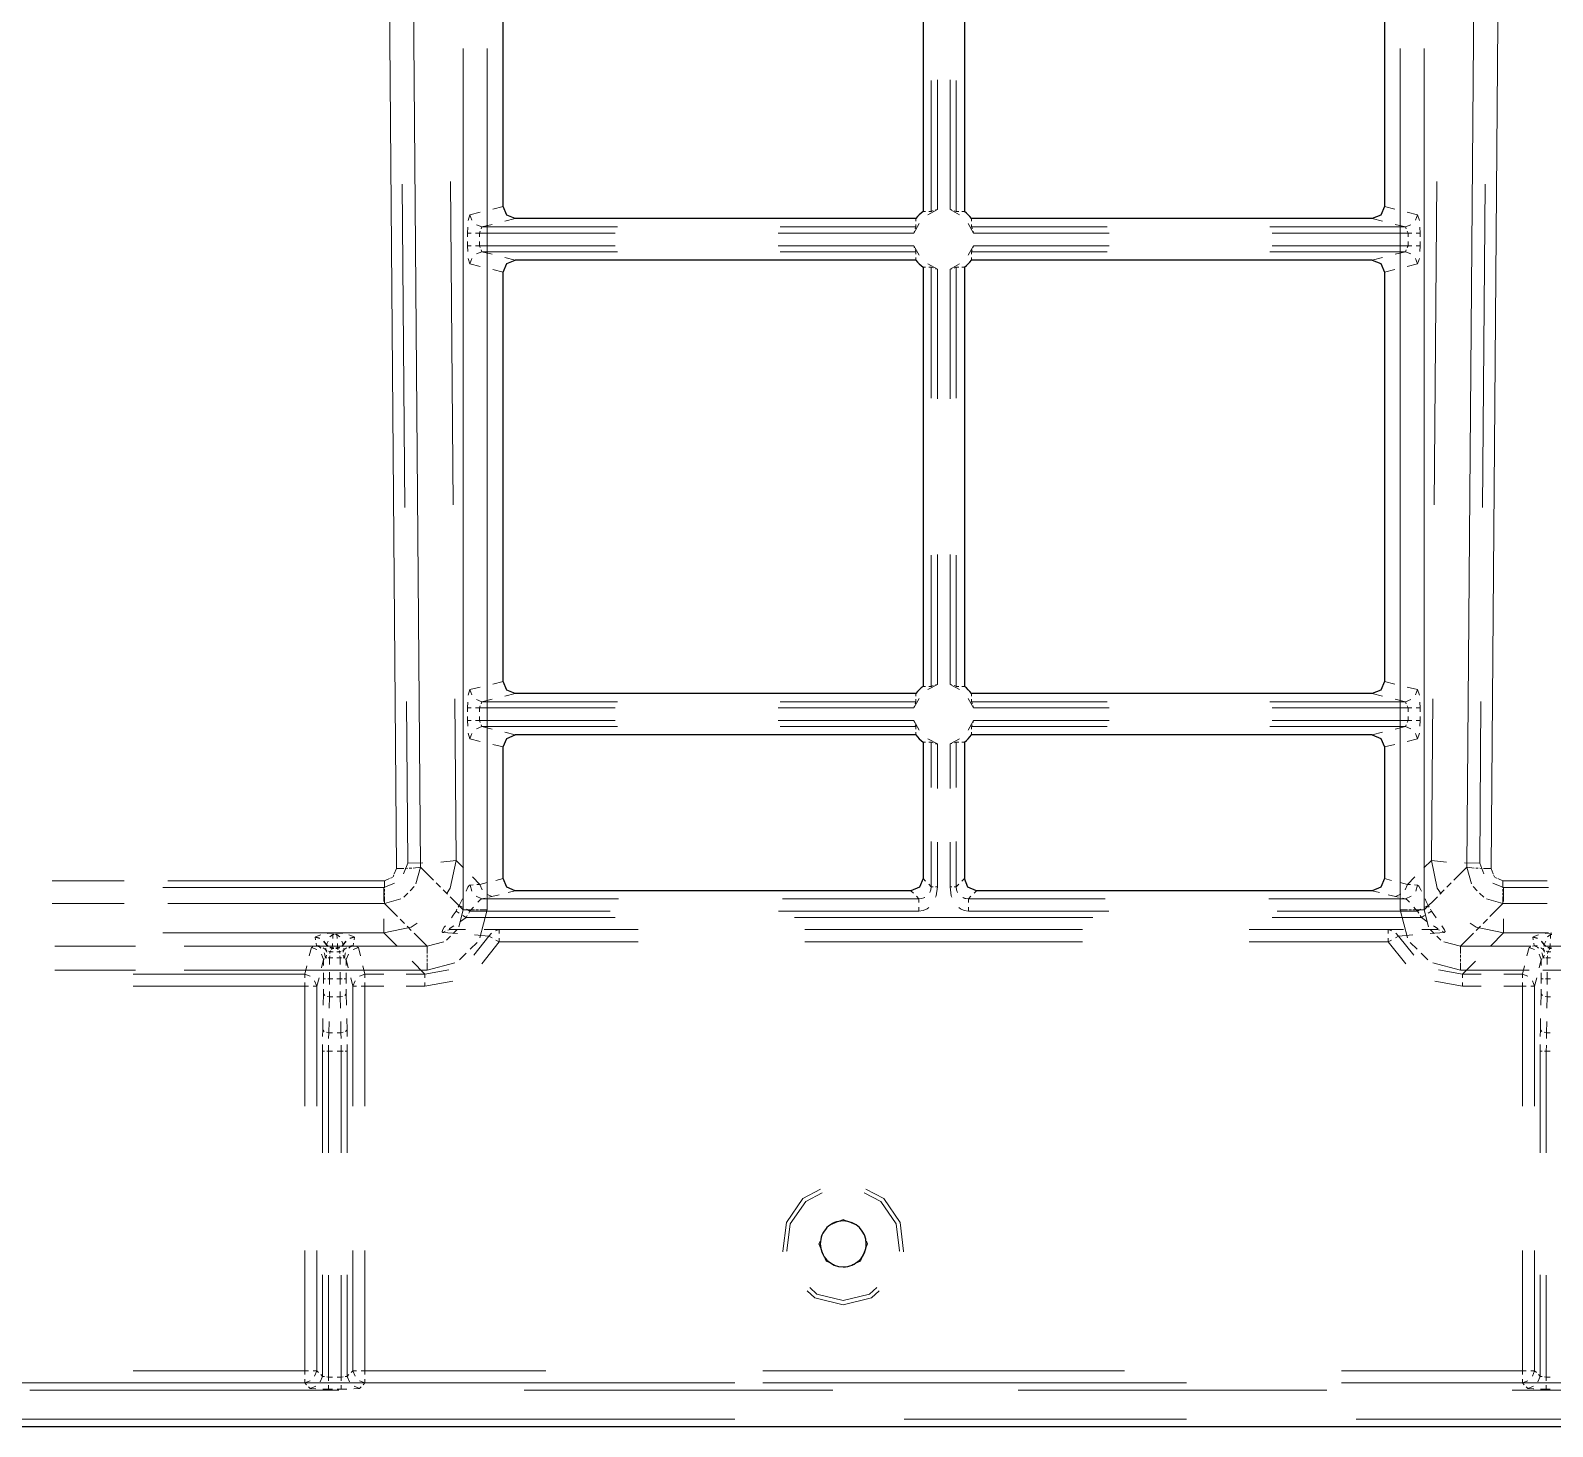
# Model space of a CAD drawing. Header units: millimetres. Extents: x 0 to 1989, y -338 to 950.
# Drawn here: x 988.3 to 1113.3, y 122.1 to 236.7 of the extents above; entities that cross this region are included whole.
import ezdxf

# ---------------------------------------------------------------- set-up
doc = ezdxf.new("R2010")
doc.units = ezdxf.units.MM
doc.layers.add('DETAIL', color=8, linetype='Continuous')
doc.layers.add('FINE', color=9, linetype='Continuous')

msp = doc.modelspace()

# ---------------------------------------------------------------- linework, layer by layer
at = {"layer": 'DETAIL', "lineweight": 25}
for p, q in [((1061.61, 256.29), (1061.61, 221.87)), ((1065.01, 256.29), (1065.01, 221.87)), ((1027.12, 222.28), (1027.12, 255.89)), ((1098.49, 221.28), (1065.6, 221.28)), ((1061.02, 217.88), (1028.13, 217.88)), ((1098.49, 217.88), (1065.6, 217.88)), ((1065.01, 217.29), (1065.01, 182.87)), ((1061.02, 182.28), (1028.13, 182.28)), ((1061.02, 178.88), (1028.13, 178.88)), ((1098.49, 178.88), (1065.6, 178.88)), ((1027.12, 167.08), (1027.12, 177.89)), ((1061.61, 178.29), (1061.61, 167.08)), ((1065.01, 178.29), (1065.01, 167.08)), ((1099.5, 177.89), (1099.5, 167.08)), ((1060.61, 166.08), (1028.13, 166.08)), ((67.81, 122.08), (1203.81, 122.08))]:
    msp.add_line(p, q, dxfattribs=at)
for points in [[(1098.49, 256.88), (1099.21, 256.59), (1099.5, 255.89), (1099.5, 222.28)], [(1061.02, 221.28), (1028.13, 221.28), (1027.42, 221.57), (1027.12, 222.28)], [(1099.5, 222.28), (1099.21, 221.57), (1098.49, 221.28)], [(1028.13, 182.28), (1027.42, 182.57), (1027.12, 183.28), (1027.12, 216.89), (1027.42, 217.59), (1028.13, 217.88)], [(1098.49, 217.88), (1099.21, 217.59), (1099.5, 216.89), (1099.5, 183.28)], [(1099.5, 183.28), (1099.21, 182.57), (1098.49, 182.28), (1065.6, 182.28)], [(1027.12, 177.89), (1027.42, 178.59), (1028.13, 178.88)], [(1098.49, 178.88), (1099.21, 178.59), (1099.5, 177.89)], [(1028.13, 166.08), (1027.42, 166.38), (1027.12, 167.08)], [(1061.61, 167.08), (1061.32, 166.38), (1060.61, 166.08)], [(1066.01, 166.08), (1065.3, 166.38), (1065.01, 167.08)], [(1099.5, 167.08), (1099.21, 166.38), (1098.49, 166.08), (1066.01, 166.08)]]:
    msp.add_lwpolyline(points, dxfattribs=at)
for points in [[(1061.61, 221.87, 0.073254), (1061.02, 221.28)], [(1065.6, 221.28, 0.073373), (1065.01, 221.87)], [(1061.02, 217.88, 0.073593), (1061.61, 217.29)], [(1065.01, 217.29, 0.073393), (1065.6, 217.88)], [(1061.61, 217.29), (1061.61, 182.87, 0.073419), (1061.02, 182.28)], [(1065.6, 182.28, 0.073211), (1065.01, 182.87)], [(1061.02, 178.88, 0.073593), (1061.61, 178.29)], [(1065.01, 178.29, 0.073393), (1065.6, 178.88)]]:
    msp.add_lwpolyline(points, format="xyb", dxfattribs=at)
msp.add_lwpolyline([(1055.06, 135.2, 0.414214), (1056.95, 137.08, 0.414197), (1055.06, 138.97, 0.414247), (1053.17, 137.08, 0.414197)], format="xyb", close=True, dxfattribs=at)
at = {"layer": 'FINE', "lineweight": 9}
for p, q in [((1018.36, 167.9), (1017.53, 272.09)), ((1019.51, 272.2), (1020.34, 168.02)), ((1106.28, 168.02), (1107.11, 272.2)), ((1023.85, 235.24), (1023.85, 164.51)), ((1025.83, 164.51), (1025.83, 235.24)), ((1100.79, 235.24), (1100.79, 164.51)), ((1102.77, 164.51), (1102.77, 235.24)), ((1062.29, 232.63), (1062.29, 221.87)), ((1062.79, 222.03), (1062.79, 232.69)), ((1063.83, 232.69), (1063.83, 222.03)), ((1018.85, 224.11), (1019.06, 197.56)), ((1023.02, 197.79), (1022.81, 224.34)), ((1103.81, 224.34), (1103.6, 197.79)), ((1107.56, 197.56), (1107.77, 224.11)), ((1024.39, 221.6), (1024.25, 221.14)), ((1025.25, 221.81), (1024.39, 221.6)), ((1024.39, 221.6), (1024.57, 221.16)), ((1027.12, 222.28), (1026.27, 222.06)), ((1027.27, 221.07), (1028.13, 221.28)), ((1061.02, 221.07), (1061.02, 221.28)), ((1061.61, 221.87), (1061.82, 221.87)), ((1062.79, 222.03), (1062.01, 221.6)), ((1062.08, 221.87), (1062.29, 221.87)), ((1063.83, 222.03), (1063.99, 221.99)), ((1064.61, 221.6), (1063.83, 222.03)), ((1065.01, 221.87), (1064.8, 221.87)), ((1065.6, 221.28), (1065.6, 221.07)), ((1098.49, 221.28), (1099.35, 221.07)), ((1100.35, 222.06), (1099.5, 222.28)), ((1102.23, 221.6), (1101.38, 221.81)), ((1102.05, 221.16), (1102.23, 221.6)), ((1102.37, 221.14), (1102.23, 221.6)), ((1024.22, 220.57), (1024.19, 220.1)), ((1024.19, 220.1), (1024.5, 220.1)), ((1024.19, 220.1), (1024.19, 219.78)), ((1024.87, 220.1), (1025.18, 220.1)), ((1024.95, 220.78), (1025.38, 220.6)), ((1025.18, 220.1), (1025.24, 220.26)), ((1025.18, 219.78), (1025.18, 220.1)), ((1025.18, 220.1), (1036.33, 220.1)), ((1025.32, 220.44), (1025.38, 220.6)), ((1025.38, 220.6), (1026.24, 220.81)), ((1036.52, 220.6), (1025.38, 220.6)), ((1049.71, 220.1), (1060.86, 220.1)), ((1061.02, 220.6), (1049.88, 220.6)), ((1061.29, 220.88), (1060.86, 220.1)), ((1060.86, 220.1), (1060.9, 220.26)), ((1061.02, 220.6), (1061.02, 220.81)), ((1065.76, 220.1), (1065.33, 220.88)), ((1065.6, 220.81), (1065.6, 220.6)), ((1076.74, 220.6), (1065.6, 220.6)), ((1065.76, 220.1), (1076.91, 220.1)), ((1101.24, 220.6), (1090.1, 220.6)), ((1090.29, 220.1), (1101.44, 220.1)), ((1100.38, 220.81), (1101.24, 220.6)), ((1101.24, 220.6), (1101.68, 220.78)), ((1101.24, 220.6), (1101.3, 220.44)), ((1101.38, 220.26), (1101.44, 220.1)), ((1101.44, 220.1), (1101.75, 220.1)), ((1101.44, 220.1), (1101.44, 219.78)), ((1102.12, 220.1), (1102.43, 220.1)), ((1102.43, 220.1), (1102.4, 220.57)), ((1102.43, 219.78), (1102.43, 220.1)), ((1024.19, 219.39), (1024.19, 219.06)), ((1024.19, 219.06), (1024.5, 219.06)), ((1024.19, 219.06), (1024.22, 218.59)), ((1024.87, 219.06), (1025.18, 219.06)), ((1025.24, 218.91), (1025.18, 219.06)), ((1060.86, 219.06), (1049.71, 219.06)), ((1060.86, 219.06), (1061.29, 218.28)), ((1065.33, 218.28), (1065.76, 219.06)), ((1065.76, 219.06), (1065.72, 218.91)), ((1076.91, 219.06), (1065.76, 219.06)), ((1101.44, 219.06), (1090.29, 219.06)), ((1101.44, 219.06), (1101.38, 218.91)), ((1101.44, 219.39), (1101.44, 219.06)), ((1101.44, 219.06), (1101.75, 219.06)), ((1102.12, 219.06), (1102.43, 219.06)), ((1102.4, 218.59), (1102.43, 219.06)), ((1102.43, 219.06), (1102.43, 219.39)), ((1024.25, 218.02), (1024.39, 217.57)), ((1024.39, 217.57), (1024.57, 218)), ((1024.39, 217.57), (1025.25, 217.35)), ((1024.95, 218.38), (1025.38, 218.56)), ((1025.38, 218.56), (1025.32, 218.72)), ((1025.38, 218.56), (1036.52, 218.56)), ((1026.24, 218.35), (1025.38, 218.56)), ((1028.13, 217.88), (1027.27, 218.1)), ((1049.88, 218.56), (1061.02, 218.56)), ((1061.02, 218.56), (1061.02, 218.35)), ((1061.02, 218.1), (1061.02, 217.88)), ((1062.01, 217.56), (1062.79, 217.14)), ((1063.83, 217.14), (1064.61, 217.56)), ((1065.6, 218.56), (1076.74, 218.56)), ((1065.6, 218.35), (1065.6, 218.56)), ((1065.6, 217.88), (1065.6, 218.1)), ((1090.1, 218.56), (1101.24, 218.56)), ((1099.35, 218.1), (1098.49, 217.88)), ((1101.24, 218.56), (1100.38, 218.35)), ((1101.3, 218.72), (1101.24, 218.56)), ((1101.24, 218.56), (1101.68, 218.38)), ((1101.38, 217.35), (1102.23, 217.57)), ((1102.05, 218), (1102.23, 217.57)), ((1102.23, 217.57), (1102.37, 218.02)), ((1026.27, 217.1), (1027.12, 216.89)), ((1061.82, 217.29), (1061.61, 217.29)), ((1062.29, 217.29), (1062.08, 217.29)), ((1062.29, 217.29), (1062.29, 206.53)), ((1062.79, 217.14), (1062.63, 217.17)), ((1062.79, 206.48), (1062.79, 217.14)), ((1063.83, 217.14), (1063.83, 206.48)), ((1064.33, 206.53), (1064.33, 217.29)), ((1064.33, 217.29), (1064.54, 217.29)), ((1064.8, 217.29), (1065.01, 217.29)), ((1099.5, 216.89), (1100.35, 217.1)), ((1062.29, 193.63), (1062.29, 182.87)), ((1062.79, 183.03), (1062.79, 193.69)), ((1063.83, 193.69), (1063.83, 183.03)), ((1064.33, 182.87), (1064.33, 193.63)), ((1024.39, 182.6), (1024.25, 182.14)), ((1025.25, 182.81), (1024.39, 182.6)), ((1024.39, 182.6), (1024.57, 182.16)), ((1027.12, 183.28), (1026.27, 183.06)), ((1061.61, 182.87), (1061.82, 182.87)), ((1062.79, 183.03), (1062.01, 182.6)), ((1062.08, 182.87), (1062.29, 182.87)), ((1063.83, 183.03), (1063.99, 182.99)), ((1064.61, 182.6), (1063.83, 183.03)), ((1064.54, 182.87), (1064.33, 182.87)), ((1065.01, 182.87), (1064.8, 182.87)), ((1100.35, 183.06), (1099.5, 183.28)), ((1102.23, 182.6), (1101.38, 182.81)), ((1102.05, 182.16), (1102.23, 182.6)), ((1102.37, 182.14), (1102.23, 182.6)), ((1019.19, 181.63), (1019.3, 168.35)), ((1023.26, 168.58), (1023.15, 181.85)), ((1024.22, 181.57), (1024.19, 181.1)), ((1024.95, 181.78), (1025.38, 181.6)), ((1025.18, 181.1), (1025.24, 181.26)), ((1025.32, 181.44), (1025.38, 181.6)), ((1027.27, 182.07), (1028.13, 182.28)), ((1061.02, 181.6), (1049.88, 181.6)), ((1061.29, 181.88), (1060.86, 181.1)), ((1060.86, 181.1), (1060.9, 181.26)), ((1061.02, 182.07), (1061.02, 182.28)), ((1061.02, 181.6), (1061.02, 181.81)), ((1065.76, 181.1), (1065.33, 181.88)), ((1065.6, 182.28), (1065.6, 182.07)), ((1065.6, 181.81), (1065.6, 181.6)), ((1076.74, 181.6), (1065.6, 181.6)), ((1098.49, 182.28), (1099.35, 182.07)), ((1101.24, 181.6), (1101.68, 181.78)), ((1101.24, 181.6), (1101.3, 181.44)), ((1101.38, 181.26), (1101.44, 181.1)), ((1102.43, 181.1), (1102.4, 181.57)), ((1103.47, 181.85), (1103.36, 168.58)), ((1107.33, 168.35), (1107.43, 181.63)), ((1024.19, 181.1), (1024.5, 181.1)), ((1024.19, 181.1), (1024.19, 180.78)), ((1024.19, 180.39), (1024.19, 180.06)), ((1024.19, 180.06), (1024.5, 180.06)), ((1024.19, 180.06), (1024.22, 179.59)), ((1024.87, 181.1), (1025.18, 181.1)), ((1024.87, 180.06), (1025.18, 180.06)), ((1025.18, 181.1), (1036.33, 181.1)), ((1025.18, 180.78), (1025.18, 181.1)), ((1025.24, 179.91), (1025.18, 180.06)), ((1049.71, 181.1), (1060.86, 181.1)), ((1060.86, 180.06), (1049.71, 180.06)), ((1060.86, 180.06), (1061.29, 179.28)), ((1065.33, 179.28), (1065.76, 180.06)), ((1065.76, 180.06), (1065.72, 179.91)), ((1065.76, 181.1), (1076.91, 181.1)), ((1076.91, 180.06), (1065.76, 180.06)), ((1090.29, 181.1), (1101.44, 181.1)), ((1101.44, 180.06), (1090.29, 180.06)), ((1101.44, 180.06), (1101.38, 179.91)), ((1101.44, 181.1), (1101.75, 181.1)), ((1101.44, 181.1), (1101.44, 180.78)), ((1101.44, 180.39), (1101.44, 180.06)), ((1101.44, 180.06), (1101.75, 180.06)), ((1102.12, 181.1), (1102.43, 181.1)), ((1102.12, 180.06), (1102.43, 180.06)), ((1102.4, 179.59), (1102.43, 180.06)), ((1102.43, 180.78), (1102.43, 181.1)), ((1102.43, 180.06), (1102.43, 180.39)), ((1024.25, 179.02), (1024.39, 178.57)), ((1024.57, 179), (1024.39, 178.57)), ((1025.38, 179.56), (1024.95, 179.38)), ((1025.38, 179.56), (1025.32, 179.72)), ((1025.38, 179.56), (1036.52, 179.56)), ((1026.24, 179.35), (1025.38, 179.56)), ((1028.13, 178.88), (1027.27, 179.1)), ((1049.88, 179.56), (1061.02, 179.56)), ((1061.02, 179.56), (1061.02, 179.35)), ((1061.02, 179.1), (1061.02, 178.88)), ((1065.6, 179.56), (1076.74, 179.56)), ((1065.6, 179.35), (1065.6, 179.56)), ((1065.6, 178.88), (1065.6, 179.1)), ((1090.1, 179.56), (1101.24, 179.56)), ((1099.35, 179.1), (1098.49, 178.88)), ((1101.24, 179.56), (1100.38, 179.35)), ((1101.3, 179.72), (1101.24, 179.56)), ((1101.24, 179.56), (1101.68, 179.38)), ((1102.05, 179), (1102.23, 178.57)), ((1102.23, 178.57), (1102.37, 179.02)), ((1024.39, 178.57), (1025.25, 178.35)), ((1026.27, 178.1), (1027.12, 177.89)), ((1061.82, 178.29), (1061.61, 178.29)), ((1062.01, 178.56), (1062.79, 178.14)), ((1062.29, 178.29), (1062.08, 178.29)), ((1062.29, 178.29), (1062.29, 174.57)), ((1062.79, 174.47), (1062.79, 178.14)), ((1063.83, 178.14), (1064.61, 178.56)), ((1063.83, 178.14), (1063.83, 174.47)), ((1064.33, 174.57), (1064.33, 178.29)), ((1064.33, 178.29), (1064.54, 178.29)), ((1064.8, 178.29), (1065.01, 178.29)), ((1099.5, 177.89), (1100.35, 178.1)), ((1101.38, 178.35), (1102.23, 178.57)), ((1062.29, 170.12), (1062.29, 166.4)), ((1062.79, 166.4), (1062.79, 170.07)), ((1063.83, 170.07), (1063.83, 166.4)), ((1064.33, 166.4), (1064.33, 170.12)), ((1018.19, 167.47), (1018.36, 167.9)), ((1018.97, 167.92), (1018.36, 167.9)), ((1019.3, 168.35), (1018.94, 167.47)), ((1019.29, 167.93), (1019.09, 167.92)), ((1019.3, 168.35), (1020.54, 168.39)), ((1019.62, 167.94), (1019.41, 167.93)), ((1020.34, 168.02), (1019.74, 167.95)), ((1020.34, 168.02), (1019.97, 166.66)), ((1020.34, 168.02), (1021.42, 166.94)), ((1022.02, 168.44), (1023.26, 168.58)), ((1023.87, 167.96), (1023.26, 168.58)), ((1103.36, 168.58), (1102.75, 167.96)), ((1104.6, 168.44), (1103.36, 168.58)), ((1105.21, 166.94), (1106.28, 168.02)), ((1107.33, 168.35), (1106.08, 168.39)), ((1106.65, 166.66), (1106.28, 168.02)), ((1106.88, 167.95), (1106.28, 168.02)), ((1107.21, 167.93), (1107, 167.94)), ((1107.68, 167.47), (1107.33, 168.35)), ((1107.53, 167.92), (1107.33, 167.93)), ((1108.26, 167.9), (1107.65, 167.92)), ((990.09, 166.91), (996.02, 166.91)), ((1017.33, 166.35), (999.19, 166.35)), ((1018.21, 166.72), (1017.33, 166.35)), ((1017.33, 166.35), (1017.33, 165.19)), ((1017.38, 166.33), (1017.38, 166.91)), ((1017.89, 167.12), (1018.04, 167.18)), ((1018.1, 167.24), (1018.15, 167.39)), ((1019.83, 166.43), (1019.49, 166.09)), ((1021.63, 166.73), (1021.99, 166.37)), ((1024.66, 166.57), (1024.41, 166.55)), ((1024.41, 166.55), (1024.56, 166.06)), ((1025.22, 166.61), (1024.61, 167.22)), ((1025.22, 166.61), (1024.97, 166.59)), ((1025.82, 166.76), (1025.22, 166.61)), ((1025.22, 166.61), (1025.41, 166.17)), ((1027.12, 167.08), (1026.53, 166.93)), ((1061.82, 166.87), (1061.61, 167.08)), ((1062.29, 166.4), (1062.08, 166.62)), ((1062.79, 166.4), (1062.64, 166.4)), ((1063.98, 166.4), (1063.83, 166.4)), ((1064.54, 166.62), (1064.33, 166.4)), ((1065.01, 167.08), (1064.8, 166.87)), ((1100.09, 166.93), (1099.5, 167.08)), ((1101.4, 166.61), (1100.8, 166.76)), ((1101.21, 166.17), (1101.4, 166.61)), ((1102.01, 167.22), (1101.4, 166.61)), ((1101.65, 166.59), (1101.4, 166.61)), ((1102.21, 166.55), (1101.96, 166.57)), ((1102.07, 166.06), (1102.21, 166.55)), ((1104.63, 166.37), (1104.99, 166.73)), ((1107.13, 166.09), (1106.79, 166.43)), ((1109.29, 166.35), (1108.41, 166.72)), ((1108.47, 167.39), (1108.53, 167.24)), ((1108.58, 167.18), (1108.73, 167.12)), ((1108.81, 167.08), (1109.24, 166.91)), ((1109.24, 166.91), (1112.87, 166.91)), ((1109.24, 166.91), (1109.24, 166.33)), ((1109.29, 166.35), (1109.29, 165.19)), ((1112.98, 166.35), (1109.29, 166.35)), ((996.02, 165.04), (990.09, 165.04)), ((1017.38, 165.04), (999.58, 165.04)), ((1017.38, 166.03), (1017.38, 166.22)), ((1017.38, 165.72), (1017.38, 165.91)), ((1017.38, 165.04), (1017.38, 165.61)), ((1018.73, 165.42), (1017.38, 165.04)), ((1018.45, 163.97), (1017.38, 165.04)), ((1019.3, 165.89), (1018.97, 165.56)), ((1022.2, 166.16), (1022.56, 165.8)), ((1022.78, 165.58), (1023.85, 164.51)), ((1023.79, 165.41), (1023.52, 164.87)), ((1024.92, 165.64), (1025.39, 165.42)), ((1025.39, 165.42), (1025.64, 165.48)), ((1036.6, 165.42), (1025.39, 165.42)), ((1025.78, 165.79), (1026.21, 165.61)), ((1025.96, 165.55), (1026.21, 165.61)), ((1026.21, 165.61), (1026.81, 165.76)), ((1027.53, 165.94), (1028.13, 166.08)), ((1061.28, 165.42), (1050.06, 165.42)), ((1060.61, 166.08), (1060.82, 165.88)), ((1061.07, 165.63), (1061.28, 165.42)), ((1065.8, 165.88), (1066.01, 166.08)), ((1101.23, 165.42), (1090.02, 165.42)), ((1098.49, 166.08), (1099.09, 165.94)), ((1100.41, 165.61), (1100.84, 165.79)), ((1100.98, 165.48), (1101.23, 165.42)), ((1101.23, 165.42), (1101.7, 165.64)), ((1102.77, 164.51), (1103.85, 165.58)), ((1104.06, 165.8), (1104.42, 166.16)), ((1107.66, 165.56), (1107.32, 165.89)), ((1109.24, 165.04), (1107.89, 165.42)), ((1109.24, 165.04), (1108.17, 163.97)), ((1109.24, 166.22), (1109.24, 166.03)), ((1109.24, 165.91), (1109.24, 165.72)), ((1109.24, 165.61), (1109.24, 165.04)), ((1112.88, 165.04), (1109.24, 165.04)), ((1017.33, 163.79), (1017.33, 162.62)), ((1019.02, 163.39), (1018.66, 163.75)), ((1023.34, 164.56), (1023.26, 164.42)), ((1023.26, 164.42), (1023.52, 164.25)), ((1023.52, 164.87), (1023.44, 164.73)), ((1023.5, 163.13), (1023.85, 164.51)), ((1023.52, 164.87), (1023.79, 164.73)), ((1023.83, 164.05), (1024.08, 163.89)), ((1024.46, 164.51), (1023.85, 164.51)), ((1024.08, 163.89), (1024.18, 164.05)), ((1036.34, 163.89), (1024.08, 163.89)), ((1024.12, 164.56), (1024.39, 164.42)), ((1024.3, 164.25), (1024.39, 164.42)), ((1024.39, 164.42), (1024.7, 164.74)), ((1024.39, 164.42), (1035.92, 164.42)), ((1024.78, 164.51), (1024.58, 164.51)), ((1025.1, 164.51), (1024.9, 164.51)), ((1025.83, 164.51), (1025.22, 164.51)), ((1025.83, 164.51), (1025.22, 162.23)), ((1049.75, 164.42), (1061.28, 164.42)), ((1075.57, 163.89), (1051.05, 163.89)), ((1061.28, 164.42), (1061.28, 164.73)), ((1065.34, 164.73), (1065.34, 164.42)), ((1065.34, 164.42), (1076.87, 164.42)), ((1102.54, 163.89), (1090.28, 163.89)), ((1090.7, 164.42), (1102.23, 164.42)), ((1101.4, 164.51), (1100.79, 164.51)), ((1101.4, 162.23), (1100.79, 164.51)), ((1101.72, 164.51), (1101.52, 164.51)), ((1102.04, 164.51), (1101.84, 164.51)), ((1102.77, 164.51), (1102.16, 164.51)), ((1102.5, 164.56), (1102.23, 164.42)), ((1102.23, 164.42), (1102.32, 164.25)), ((1102.44, 164.05), (1102.54, 163.89)), ((1102.79, 164.05), (1102.54, 163.89)), ((1102.54, 163.89), (1102.99, 163.56)), ((1102.77, 164.51), (1103.12, 163.13)), ((1103.1, 164.87), (1102.83, 164.73)), ((1103.18, 164.73), (1103.1, 164.87)), ((1103.36, 164.42), (1103.1, 164.25)), ((1103.36, 164.42), (1103.28, 164.56)), ((1103.74, 163.86), (1103.36, 164.42)), ((1107.96, 163.75), (1107.6, 163.39)), ((1109.29, 163.79), (1109.29, 162.62)), ((1013.15, 162.58), (1013.15, 162.61)), ((1013.15, 162.49), (1013.15, 162.53)), ((1013.47, 162.58), (1013.47, 162.61)), ((1013.47, 162.49), (1013.47, 162.53)), ((1019.59, 162.82), (1019.24, 163.18)), ((1020.88, 161.54), (1019.81, 162.61)), ((1022.19, 162.66), (1022.37, 162.77)), ((1022.19, 162.66), (1023.37, 162.58)), ((1022.59, 162.85), (1022.8, 162.89)), ((1024.05, 162.89), (1022.8, 162.89)), ((1023.03, 162.56), (1023.36, 162.9)), ((1026.81, 162.89), (1025.56, 162.89)), ((1025.95, 162.35), (1026.17, 162.59)), ((1026.5, 162.8), (1026.81, 162.89)), ((1038.22, 162.89), (1026.81, 162.89)), ((1074.72, 162.89), (1051.91, 162.89)), ((1099.81, 162.89), (1088.4, 162.89)), ((1100.12, 162.8), (1099.81, 162.89)), ((1101.06, 162.89), (1099.81, 162.89)), ((1100.67, 162.35), (1100.45, 162.59)), ((1103.83, 162.89), (1102.57, 162.89)), ((1103.25, 162.58), (1104.43, 162.66)), ((1103.26, 162.9), (1103.6, 162.56)), ((1104.03, 162.85), (1103.83, 162.89)), ((1104.43, 162.66), (1104.25, 162.77)), ((1106.81, 162.61), (1105.74, 161.54)), ((1107.38, 163.18), (1107.03, 162.82)), ((1108.23, 161.56), (1109.29, 162.62)), ((1109.29, 162.62), (1112.98, 162.62)), ((1113.15, 162.61), (1112.69, 162.57)), ((1113.15, 162.61), (1113.15, 162.58)), ((1113.25, 162.61), (1113.15, 162.61)), ((1113.15, 162.53), (1113.15, 162.49)), ((990.3, 161.54), (996.95, 161.54)), ((1000.94, 161.54), (1020.88, 161.54)), ((1011.82, 161.25), (1011.38, 161.43)), ((1012.05, 162.15), (1011.7, 162.26)), ((1012.07, 162.18), (1011.73, 162.29)), ((1012.62, 161.65), (1012.39, 161.92)), ((1012.63, 161.66), (1012.41, 161.94)), ((1012.54, 161.25), (1012.57, 161.37)), ((1012.6, 161.52), (1012.62, 161.65)), ((1012.62, 161.65), (1012.63, 161.65)), ((1012.62, 161.65), (1012.74, 161.51)), ((1012.63, 161.66), (1012.75, 161.95)), ((1012.63, 161.66), (1012.63, 161.66)), ((1012.63, 161.66), (1012.75, 161.54)), ((1012.9, 162.29), (1013.15, 162.49)), ((1012.91, 161.39), (1013.08, 161.34)), ((1012.92, 161.45), (1013.08, 161.4)), ((1013.03, 161.26), (1013.08, 161.34)), ((1013.08, 161.4), (1013.11, 161.74)), ((1013.08, 161.38), (1013.08, 161.4)), ((1013.23, 161.4), (1013.08, 161.4)), ((1013.08, 161.34), (1013.08, 161.36)), ((1013.08, 161.34), (1013.23, 161.34)), ((1013.13, 162.15), (1013.15, 162.49)), ((1013.15, 162.49), (1013.25, 162.49)), ((1013.54, 161.4), (1013.39, 161.4)), ((1013.39, 161.34), (1013.54, 161.34)), ((1013.47, 162.49), (1013.72, 162.29)), ((1013.52, 161.74), (1013.54, 161.4)), ((1013.7, 161.45), (1013.54, 161.4)), ((1013.54, 161.38), (1013.54, 161.4)), ((1013.54, 161.34), (1013.71, 161.39)), ((1013.54, 161.34), (1013.54, 161.36)), ((1013.54, 161.34), (1013.59, 161.26)), ((1013.87, 161.95), (1013.99, 161.66)), ((1013.99, 161.66), (1013.87, 161.54)), ((1013.99, 161.66), (1014.21, 161.94)), ((1013.99, 161.66), (1013.99, 161.66)), ((1014, 161.65), (1014.23, 161.92)), ((1014, 161.65), (1014, 161.65)), ((1014.05, 161.37), (1014.08, 161.25)), ((1014.89, 162.29), (1014.46, 162.46)), ((1014.55, 162.18), (1014.89, 162.29)), ((1014.57, 162.15), (1014.92, 162.26)), ((1015.24, 161.43), (1014.8, 161.25)), ((1014.9, 162.28), (1014.89, 162.29)), ((1014.89, 162.04), (1014.92, 162.26)), ((1014.92, 162.26), (1014.92, 162.27)), ((1020.88, 161.54), (1022.25, 161.89)), ((1020.88, 160.93), (1020.88, 161.54)), ((1022.49, 162.03), (1022.82, 162.36)), ((1024.99, 161.84), (1024.43, 161.29)), ((1025.95, 162.35), (1024.71, 160.79)), ((1024.78, 162.46), (1025.95, 162.35)), ((1025.37, 160.07), (1026.81, 161.89)), ((1025.95, 162.35), (1026.22, 162.21)), ((1026.54, 162.03), (1026.81, 161.89)), ((1026.81, 161.89), (1026.81, 162.2)), ((1026.81, 161.89), (1038.22, 161.89)), ((1051.91, 161.89), (1074.72, 161.89)), ((1088.4, 161.89), (1099.81, 161.89)), ((1099.81, 162.2), (1099.81, 161.89)), ((1100.08, 162.03), (1099.81, 161.89)), ((1099.81, 161.89), (1101.25, 160.07)), ((1100.67, 162.35), (1100.4, 162.21)), ((1102.19, 161.29), (1101.63, 161.84)), ((1103.8, 162.36), (1104.13, 162.03)), ((1104.37, 161.89), (1105.74, 161.54)), ((1105.74, 161.54), (1105.74, 160.93)), ((1105.74, 161.54), (1111.53, 161.54)), ((1111.38, 161.43), (1111.21, 160.75)), ((1111.51, 161.47), (1111.38, 161.43)), ((1111.82, 161.25), (1111.38, 161.43)), ((1111.8, 161.57), (1111.67, 161.52)), ((1111.71, 162.27), (1111.7, 162.26)), ((1112.05, 162.15), (1111.7, 162.26)), ((1111.7, 162.26), (1111.73, 162.04)), ((1111.73, 162.29), (1111.72, 162.28)), ((1112.16, 162.46), (1111.73, 162.29)), ((1111.73, 162.29), (1112.07, 162.18)), ((1111.77, 161.78), (1111.8, 161.57)), ((1112.62, 161.65), (1112.39, 161.92)), ((1112.41, 161.94), (1112.63, 161.66)), ((1112.54, 161.25), (1112.57, 161.37)), ((1112.6, 161.52), (1112.62, 161.65)), ((1112.62, 161.65), (1112.74, 161.51)), ((1112.62, 161.65), (1112.63, 161.65)), ((1112.63, 161.66), (1112.75, 161.95)), ((1112.63, 161.66), (1112.75, 161.54)), ((1112.63, 161.66), (1112.63, 161.66)), ((1112.68, 161.54), (1114.61, 161.54)), ((1112.9, 162.29), (1113.15, 162.49)), ((1112.91, 161.39), (1113.09, 161.34)), ((1112.92, 161.45), (1113.09, 161.4)), ((1113.03, 161.26), (1113.09, 161.34)), ((1113.09, 161.4), (1113.11, 161.74)), ((1113.23, 161.4), (1113.09, 161.4)), ((1113.09, 161.38), (1113.09, 161.4)), ((1113.09, 161.34), (1113.09, 161.36)), ((1113.09, 161.34), (1113.23, 161.34)), ((1113.13, 162.15), (1113.15, 162.49)), ((1113.15, 162.49), (1113.25, 162.49)), ((1012.38, 160.44), (1012.2, 160.88)), ((1012.21, 159.76), (1012.38, 160.44)), ((1012.38, 160.44), (1012.43, 160.48)), ((1012.38, 160.44), (1012.38, 159.94)), ((1012.48, 160.54), (1012.53, 160.58)), ((1012.53, 160.58), (1012.64, 160.58)), ((1012.54, 161.25), (1012.65, 161.17)), ((1012.79, 161.11), (1012.91, 161.08)), ((1012.88, 160.58), (1013.15, 160.58)), ((1012.88, 160.04), (1012.88, 160.58)), ((1012.9, 160.92), (1012.91, 161.08)), ((1012.91, 161.08), (1012.97, 161.16)), ((1013.16, 161.08), (1012.91, 161.08)), ((1013.71, 161.08), (1013.46, 161.08)), ((1013.47, 160.58), (1013.74, 160.58)), ((1013.65, 161.16), (1013.71, 161.08)), ((1013.71, 161.08), (1013.83, 161.11)), ((1013.71, 161.08), (1013.72, 160.92)), ((1013.73, 160.74), (1013.74, 160.58)), ((1013.74, 160.58), (1013.85, 160.58)), ((1013.74, 160.58), (1013.74, 160.04)), ((1013.97, 161.17), (1014.08, 161.25)), ((1013.98, 160.58), (1014.09, 160.58)), ((1014.09, 160.58), (1014.14, 160.54)), ((1014.19, 160.48), (1014.24, 160.44)), ((1014.42, 160.88), (1014.24, 160.44)), ((1020.88, 160.61), (1020.88, 160.81)), ((1020.88, 160.28), (1020.88, 160.49)), ((1020.88, 159.56), (1020.88, 160.16)), ((1023.16, 160.16), (1020.88, 159.56)), ((1024.1, 160.95), (1023.54, 160.4)), ((1103.08, 160.4), (1102.52, 160.95)), ((1105.74, 159.56), (1103.47, 160.16)), ((1105.74, 160.81), (1105.74, 160.61)), ((1105.74, 160.49), (1105.74, 160.28)), ((1105.74, 160.16), (1105.74, 159.56)), ((1112.38, 160.44), (1112.2, 160.88)), ((1112.38, 160.44), (1112.43, 160.48)), ((1112.48, 160.54), (1112.53, 160.58)), ((1112.64, 160.58), (1112.53, 160.58)), ((1112.54, 161.25), (1112.65, 161.17)), ((1112.88, 160.58), (1112.77, 160.58)), ((1112.79, 161.11), (1112.91, 161.08)), ((1112.88, 160.58), (1112.89, 160.74)), ((1112.88, 160.58), (1113.15, 160.58)), ((1112.88, 160.04), (1112.88, 160.58)), ((1112.9, 160.92), (1112.91, 161.08)), ((1112.91, 161.08), (1112.97, 161.16)), ((1113.16, 161.08), (1112.91, 161.08)), ((996.95, 159.56), (990.3, 159.56)), ((1020.88, 159.56), (1000.94, 159.56)), ((1011.28, 159.06), (1010.84, 159.24)), ((1010.84, 159.24), (1010.84, 158.93)), ((1011.84, 158.25), (1012.01, 158.94)), ((1012.38, 159.35), (1012.38, 158.86)), ((1012.38, 158.86), (1012.38, 158.46)), ((1012.88, 158.86), (1012.72, 158.86)), ((1012.88, 158.86), (1012.88, 159.39)), ((1013.15, 158.86), (1012.88, 158.86)), ((1012.88, 158.39), (1012.88, 158.86)), ((1013.74, 158.86), (1013.47, 158.86)), ((1013.74, 159.39), (1013.74, 158.86)), ((1013.74, 158.86), (1013.9, 158.86)), ((1013.74, 158.86), (1013.74, 158.39)), ((1014.24, 158.86), (1014.24, 159.35)), ((1014.24, 158.46), (1014.24, 158.86)), ((1014.61, 158.94), (1014.78, 158.25)), ((1015.78, 159.24), (1015.34, 159.06)), ((1015.78, 158.93), (1015.78, 159.24)), ((1022.67, 159.59), (1020.71, 159.24)), ((1020.71, 159.24), (1020.71, 158.93)), ((1105.91, 159.24), (1103.95, 159.59)), ((1111.38, 159.56), (1105.74, 159.56)), ((1105.91, 159.24), (1105.91, 158.93)), ((1111.28, 159.06), (1110.84, 159.24)), ((1110.84, 159.24), (1110.84, 158.93)), ((1112.38, 159.35), (1112.38, 158.86)), ((1112.38, 158.86), (1112.38, 158.46)), ((1114.38, 159.56), (1112.5, 159.56)), ((1112.88, 158.86), (1112.72, 158.86)), ((1112.88, 158.39), (1112.88, 158.86)), ((996.76, 158.25), (1010.84, 158.25)), ((1010.84, 158.56), (1010.84, 158.25)), ((1011.15, 158.25), (1010.84, 158.25)), ((1010.84, 158.25), (1010.84, 148.38)), ((1011.84, 158.25), (1011.65, 158.69)), ((1011.84, 148.38), (1011.84, 158.25)), ((1012.37, 157.61), (1012.35, 156.69)), ((1012.37, 158), (1012.37, 157.61)), ((1012.49, 157.47), (1012.37, 157.61)), ((1012.87, 157.36), (1012.87, 157.82)), ((1013.75, 157.82), (1013.75, 157.36)), ((1014.25, 157.61), (1014.13, 157.47)), ((1014.25, 157.61), (1014.25, 158)), ((1014.27, 156.69), (1014.25, 157.61)), ((1014.97, 158.69), (1014.78, 158.25)), ((1014.78, 158.25), (1014.78, 148.38)), ((1015.78, 158.25), (1015.47, 158.25)), ((1015.78, 158.25), (1015.78, 158.56)), ((1015.78, 158.25), (1017.32, 158.25)), ((1015.78, 148.38), (1015.78, 158.25)), ((1019.17, 158.25), (1020.71, 158.25)), ((1020.71, 158.25), (1022.99, 158.66)), ((1020.71, 158.56), (1020.71, 158.25)), ((1103.63, 158.66), (1105.91, 158.25)), ((1105.91, 158.56), (1105.91, 158.25)), ((1105.91, 158.25), (1107.45, 158.25)), ((1110.84, 158.56), (1110.84, 158.25)), ((1111.15, 158.25), (1110.84, 158.25)), ((1111.84, 158.25), (1111.65, 158.69)), ((1112.37, 157.61), (1112.35, 156.69)), ((1112.37, 158), (1112.37, 157.61)), ((1112.49, 157.47), (1112.37, 157.61)), ((1112.87, 157.36), (1112.87, 157.82)), ((1012.87, 157.36), (1012.69, 157.39)), ((1012.85, 156.44), (1012.87, 157.36)), ((1012.87, 157.36), (1013.14, 157.36)), ((1013.93, 157.39), (1013.75, 157.36)), ((1112.87, 157.36), (1112.69, 157.39)), ((1112.85, 156.44), (1112.87, 157.36)), ((1112.87, 157.36), (1113.14, 157.36)), ((1012.33, 155.59), (1012.31, 154.67)), ((1013.79, 155.34), (1013.81, 154.42)), ((1014.31, 154.67), (1014.29, 155.59)), ((1112.33, 155.59), (1112.31, 154.67)), ((1112.81, 154.42), (1112.83, 155.34)), ((1012.31, 154.67), (1012.3, 154.12)), ((1012.43, 154.53), (1012.31, 154.67)), ((1012.81, 154.42), (1012.63, 154.46)), ((1012.8, 153.95), (1012.81, 154.42)), ((1013.81, 154.42), (1013.5, 154.42)), ((1013.99, 154.46), (1013.81, 154.42)), ((1013.81, 154.42), (1013.82, 153.95)), ((1014.31, 154.67), (1014.19, 154.53)), ((1014.32, 154.12), (1014.31, 154.67)), ((1112.31, 154.67), (1112.3, 154.12)), ((1112.43, 154.53), (1112.31, 154.67)), ((1112.81, 154.42), (1112.63, 154.46)), ((1112.8, 153.95), (1112.81, 154.42)), ((1113.12, 154.42), (1112.81, 154.42)), ((1012.3, 153.46), (1012.29, 152.92)), ((1012.29, 152.92), (1012.29, 144.57)), ((1012.79, 152.92), (1012.64, 152.92)), ((1012.79, 152.92), (1012.8, 153.39)), ((1012.79, 152.92), (1013.12, 152.92)), ((1012.79, 144.55), (1012.79, 152.92)), ((1013.5, 152.92), (1013.83, 152.92)), ((1013.82, 153.39), (1013.83, 152.92)), ((1013.83, 152.92), (1013.83, 144.55)), ((1013.98, 152.92), (1013.83, 152.92)), ((1014.33, 152.92), (1014.32, 153.46)), ((1014.33, 144.57), (1014.33, 152.92)), ((1112.3, 153.46), (1112.29, 152.92)), ((1112.29, 152.92), (1112.29, 144.57)), ((1112.79, 152.92), (1112.64, 152.92)), ((1112.79, 152.92), (1112.8, 153.39)), ((1112.79, 152.92), (1113.12, 152.92)), ((1112.79, 144.55), (1112.79, 152.92)), ((1055.06, 139.08), (1053.88, 138.59)), ((1056.24, 138.59), (1055.06, 139.08)), ((1010.84, 136.53), (1010.84, 126.66)), ((1011.84, 126.66), (1011.84, 136.53)), ((1014.78, 136.53), (1014.78, 126.66)), ((1015.78, 126.66), (1015.78, 136.53)), ((1110.84, 136.53), (1110.84, 126.66)), ((1012.29, 134.55), (1012.29, 126.2)), ((1012.79, 126.15), (1012.79, 134.52)), ((1013.83, 134.52), (1013.83, 126.15)), ((1014.33, 126.2), (1014.33, 134.55)), ((1112.29, 134.55), (1112.29, 126.2)), ((1112.79, 126.15), (1112.79, 134.52)), ((1010.84, 126.66), (996.76, 126.66)), ((1010.84, 126.66), (1011.15, 126.66)), ((1010.84, 126.66), (1010.84, 126.35)), ((1011.65, 126.22), (1011.84, 126.66)), ((1011.98, 126.52), (1011.84, 126.66)), ((1012.29, 126.2), (1012.15, 126.35)), ((1014.47, 126.35), (1014.33, 126.2)), ((1014.78, 126.66), (1014.64, 126.52)), ((1014.97, 126.22), (1014.78, 126.66)), ((1015.78, 126.66), (1015.47, 126.66)), ((1015.78, 126.35), (1015.78, 126.66)), ((1030.63, 126.66), (1015.78, 126.66)), ((1078.16, 126.66), (1048.46, 126.66)), ((1110.84, 126.66), (1095.99, 126.66)), ((1111.15, 126.66), (1110.84, 126.66)), ((1110.84, 126.66), (1110.84, 126.35)), ((1111.84, 126.66), (1111.65, 126.22)), ((1112.29, 126.2), (1112.15, 126.35)), ((907.06, 125.68), (1046.16, 125.68)), ((988.27, 125.08), (1013.63, 125.08)), ((996.76, 125.66), (1010.84, 125.66)), ((1010.84, 125.66), (1011.28, 125.84)), ((1010.84, 125.66), (1010.98, 125.52)), ((1011.15, 125.35), (1011.29, 125.2)), ((1011.29, 125.2), (1011.74, 125.39)), ((1012.11, 125.76), (1012.29, 126.2)), ((1012.45, 126.19), (1012.29, 126.2)), ((1012.32, 125.16), (1012.79, 125.15)), ((1012.79, 126.15), (1012.64, 126.17)), ((1012.79, 125.84), (1012.79, 126.15)), ((1013.12, 126.15), (1012.79, 126.15)), ((1012.79, 125.15), (1013.12, 125.15)), ((1013.83, 126.15), (1013.5, 126.15)), ((1013.5, 125.15), (1013.83, 125.15)), ((1013.98, 126.17), (1013.83, 126.15)), ((1013.83, 125.84), (1013.83, 126.15)), ((1013.83, 125.15), (1014.3, 125.16)), ((1014.33, 126.2), (1014.17, 126.19)), ((1014.51, 125.76), (1014.33, 126.2)), ((1015.33, 125.2), (1014.89, 125.39)), ((1015.33, 125.2), (1015.47, 125.35)), ((1015.78, 125.66), (1015.34, 125.84)), ((1028.85, 125.08), (1054.2, 125.08)), ((1048.46, 125.66), (1078.16, 125.66)), ((1060.07, 125.68), (1083.26, 125.68)), ((1069.42, 125.08), (1094.77, 125.08)), ((1097.17, 125.68), (1120.35, 125.68)), ((1109.99, 125.08), (1135.35, 125.08)), ((1111.28, 125.84), (1110.84, 125.66)), ((1111.15, 125.35), (1111.29, 125.2)), ((1111.74, 125.39), (1111.29, 125.2)), ((1112.29, 126.2), (1112.11, 125.76)), ((1112.45, 126.19), (1112.29, 126.2)), ((1112.32, 125.16), (1112.79, 125.15)), ((1112.79, 126.15), (1112.64, 126.17)), ((1112.79, 126.15), (1112.79, 125.84)), ((1113.12, 126.15), (1112.79, 126.15)), ((1112.79, 125.15), (1113.12, 125.15)), ((1046.16, 122.68), (907.06, 122.68)), ((1083.26, 122.68), (1060.07, 122.68)), ((1120.35, 122.68), (1097.17, 122.68))]:
    msp.add_line(p, q, dxfattribs=at)
for points in [[(1109.09, 272.09), (1108.26, 167.9), (1108.43, 167.47)], [(1064.54, 221.87), (1064.33, 221.87), (1064.33, 232.63)], [(1062.29, 221.87), (1062.32, 221.89), (1062.4, 221.91), (1062.45, 221.93)], [(1062.63, 221.99), (1062.67, 222), (1062.79, 222.03)], [(1064.17, 221.93), (1064.26, 221.9), (1064.32, 221.88), (1064.33, 221.87)], [(1060.96, 220.44), (1060.99, 220.53), (1061.02, 220.59), (1061.02, 220.6)], [(1065.6, 220.6), (1065.61, 220.57), (1065.64, 220.49), (1065.66, 220.44)], [(1065.72, 220.26), (1065.73, 220.22), (1065.76, 220.1)], [(1036.33, 219.06), (1025.18, 219.06), (1025.18, 219.39)], [(1060.9, 218.91), (1060.89, 218.95), (1060.86, 219.06)], [(1061.02, 218.56), (1061.01, 218.6), (1060.98, 218.67), (1060.96, 218.72)], [(1065.66, 218.72), (1065.63, 218.63), (1065.61, 218.57), (1065.6, 218.56)], [(1062.45, 217.23), (1062.36, 217.26), (1062.3, 217.29), (1062.29, 217.29)], [(1063.99, 217.18), (1063.95, 217.16), (1063.83, 217.14)], [(1064.33, 217.29), (1064.3, 217.28), (1064.22, 217.25), (1064.17, 217.23)], [(1062.29, 182.87), (1062.32, 182.89), (1062.4, 182.91), (1062.45, 182.93)], [(1062.63, 182.99), (1062.67, 183), (1062.79, 183.03)], [(1064.17, 182.93), (1064.26, 182.9), (1064.32, 182.88), (1064.33, 182.87)], [(1036.52, 181.6), (1025.38, 181.6), (1026.24, 181.81)], [(1060.96, 181.44), (1060.99, 181.53), (1061.02, 181.59), (1061.02, 181.6)], [(1065.6, 181.6), (1065.61, 181.57), (1065.64, 181.49), (1065.66, 181.44)], [(1065.72, 181.26), (1065.73, 181.22), (1065.76, 181.1)], [(1100.38, 181.81), (1101.24, 181.6), (1090.1, 181.6)], [(1036.33, 180.06), (1025.18, 180.06), (1025.18, 180.39)], [(1060.9, 179.91), (1060.89, 179.95), (1060.86, 180.06)], [(1061.02, 179.56), (1061.01, 179.6), (1060.98, 179.67), (1060.96, 179.72)], [(1065.66, 179.72), (1065.63, 179.63), (1065.61, 179.57), (1065.6, 179.56)], [(1062.45, 178.23), (1062.39, 178.25), (1062.31, 178.28), (1062.29, 178.29)], [(1062.79, 178.14), (1062.67, 178.16), (1062.63, 178.18)], [(1063.99, 178.17), (1063.83, 178.14), (1063.83, 178.14)], [(1064.33, 178.29), (1064.31, 178.28), (1064.25, 178.26), (1064.17, 178.23)], [(1022.47, 165.83), (1022.79, 166.31), (1023.26, 168.58)], [(1103.36, 168.58), (1103.83, 166.31), (1104.15, 165.83)], [(999.58, 166.91), (1017.38, 166.91), (1017.81, 167.08)], [(1024.41, 166.55), (1024.37, 166.54), (1024.24, 166.38), (1024.09, 166.06)], [(1062.29, 166.4), (1062.26, 166.16), (1062.18, 165.95), (1062.17, 165.93)], [(1062.45, 166.4), (1062.45, 166.4), (1062.34, 166.4), (1062.29, 166.4)], [(1062.64, 165.55), (1062.69, 165.68), (1062.79, 166.4)], [(1063.83, 166.4), (1063.93, 165.68), (1063.98, 165.55)], [(1064.33, 166.4), (1064.17, 166.4), (1064.17, 166.4)], [(1064.45, 165.93), (1064.44, 165.95), (1064.36, 166.16), (1064.33, 166.4)], [(1102.54, 166.06), (1102.49, 166.16), (1102.34, 166.45), (1102.21, 166.55)], [(1025.06, 165.14), (1025.21, 165.31), (1025.35, 165.41), (1025.39, 165.42)], [(1061.75, 165.53), (1061.74, 165.53), (1061.67, 165.5), (1061.48, 165.44), (1061.28, 165.42)], [(1061.28, 165.11), (1061.28, 165.12), (1061.28, 165.33), (1061.28, 165.42)], [(1065.34, 165.42), (1065.14, 165.44), (1065.04, 165.46), (1065, 165.48), (1064.97, 165.49), (1064.96, 165.49), (1064.96, 165.49), (1064.96, 165.49), (1064.95, 165.49), (1064.95, 165.5), (1064.91, 165.52), (1064.87, 165.53)], [(1076.56, 165.42), (1065.34, 165.42), (1065.55, 165.63)], [(1065.34, 165.42), (1065.34, 165.33), (1065.34, 165.12), (1065.34, 165.11)], [(1099.81, 165.76), (1100.41, 165.61), (1100.66, 165.55)], [(1101.23, 165.42), (1101.36, 165.35), (1101.53, 165.18), (1101.57, 165.14)], [(1103.1, 164.87), (1102.93, 165.2), (1102.84, 165.41)], [(1023.26, 164.42), (1023.03, 164.08), (1022.88, 163.86)], [(1023.63, 163.56), (1023.82, 163.69), (1024.08, 163.89)], [(1061.28, 164.42), (1061.63, 164.46), (1061.94, 164.59), (1062.08, 164.7)], [(1064.54, 164.7), (1064.68, 164.59), (1064.99, 164.46), (1065.34, 164.42)], [(1101.92, 164.74), (1102.04, 164.61), (1102.23, 164.42)], [(999.19, 162.62), (1017.33, 162.62), (1018.39, 161.56)], [(1013.25, 162.61), (1013.15, 162.61), (1012.69, 162.57)], [(1013.93, 162.57), (1013.47, 162.61), (1013.37, 162.61)], [(1017.33, 162.62), (1019.59, 163.09), (1020.07, 163.42)], [(1022.4, 163.21), (1022.3, 163.08), (1022.15, 162.84), (1022.12, 162.71), (1022.19, 162.66)], [(1022.8, 162.89), (1022.73, 162.89), (1022.72, 162.91), (1022.73, 162.95), (1022.76, 162.98), (1022.95, 163.12), (1023.08, 163.2)], [(1026.81, 162.57), (1026.81, 162.59), (1026.81, 162.89)], [(1099.81, 162.89), (1099.81, 162.59), (1099.81, 162.57)], [(1103.54, 163.2), (1103.62, 163.14), (1103.83, 163), (1103.89, 162.95), (1103.9, 162.92), (1103.89, 162.9), (1103.86, 162.89), (1103.83, 162.89)], [(1104.43, 162.66), (1104.45, 162.67), (1104.5, 162.73), (1104.45, 162.88), (1104.28, 163.13), (1104.22, 163.21)], [(1106.55, 163.42), (1107.03, 163.09), (1109.29, 162.62)], [(1011.51, 161.47), (1011.38, 161.43), (1011.21, 160.75)], [(1011.77, 161.78), (1011.8, 161.57), (1011.67, 161.52)], [(1011.71, 162.27), (1011.7, 162.26), (1011.73, 162.04)], [(1012.16, 162.46), (1011.73, 162.29), (1011.72, 162.28)], [(1012.16, 161.38), (1012.07, 161.46), (1011.8, 161.57)], [(1012.06, 161.53), (1012.01, 161.55), (1011.8, 161.57)], [(1012.54, 161.25), (1012.39, 161.38), (1012.34, 161.41)], [(1013.37, 162.49), (1013.47, 162.49), (1013.49, 162.15)], [(1013.88, 161.51), (1014, 161.65), (1014.02, 161.52)], [(1014.08, 161.25), (1014.23, 161.38), (1014.28, 161.41)], [(1014.82, 161.57), (1014.55, 161.46), (1014.46, 161.38)], [(1014.56, 161.53), (1014.61, 161.55), (1014.82, 161.57)], [(1014.95, 161.52), (1014.82, 161.57), (1014.85, 161.78)], [(1015.41, 160.75), (1015.24, 161.43), (1015.11, 161.47)], [(1101.91, 160.79), (1100.67, 162.35), (1101.84, 162.46)], [(1112.16, 161.38), (1112.07, 161.46), (1111.8, 161.57)], [(1112.06, 161.53), (1112.01, 161.55), (1111.8, 161.57)], [(1112.54, 161.25), (1112.39, 161.38), (1112.34, 161.41)], [(1012.53, 160.58), (1012.45, 160.94), (1012.43, 160.98)], [(1012.53, 160.58), (1012.62, 160.78), (1012.62, 160.79)], [(1012.64, 161.05), (1012.62, 161.13), (1012.54, 161.25)], [(1012.77, 160.58), (1012.88, 160.58), (1012.89, 160.74)], [(1014.08, 161.25), (1014, 161.13), (1013.98, 161.05)], [(1014, 160.79), (1014, 160.78), (1014.09, 160.58)], [(1014.19, 160.98), (1014.17, 160.94), (1014.09, 160.58)], [(1014.24, 159.94), (1014.24, 160.44), (1014.41, 159.76)], [(1019.65, 160.3), (1020.71, 159.24), (1019.17, 159.24)], [(1107.45, 159.24), (1105.91, 159.24), (1106.97, 160.3)], [(1112.21, 159.76), (1112.38, 160.44), (1112.38, 159.94)], [(1112.53, 160.58), (1112.45, 160.94), (1112.43, 160.98)], [(1112.53, 160.58), (1112.62, 160.78), (1112.62, 160.79)], [(1112.64, 161.05), (1112.62, 161.13), (1112.54, 161.25)], [(1011.01, 159.93), (1010.84, 159.24), (996.76, 159.24)], [(1012.54, 158.86), (1012.53, 158.86), (1012.38, 158.86)], [(1014.08, 158.86), (1014.09, 158.86), (1014.24, 158.86)], [(1017.32, 159.24), (1015.78, 159.24), (1015.61, 159.93)], [(1111.01, 159.93), (1110.84, 159.24), (1109.3, 159.24)], [(1111.84, 148.38), (1111.84, 158.25), (1112.01, 158.94)], [(1112.54, 158.86), (1112.53, 158.86), (1112.38, 158.86)], [(1113.15, 158.86), (1112.88, 158.86), (1112.88, 159.39)], [(1011.84, 158.25), (1011.53, 158.25), (1011.53, 158.25)], [(1015.1, 158.25), (1015.09, 158.25), (1014.78, 158.25)], [(1109.3, 158.25), (1110.84, 158.25), (1110.84, 148.38)], [(1111.84, 158.25), (1111.53, 158.25), (1111.53, 158.25)], [(1013.48, 157.36), (1013.75, 157.36), (1013.77, 156.44)], [(1013.12, 154.42), (1012.81, 154.42), (1012.83, 155.34)], [(1012.45, 152.92), (1012.45, 152.92), (1012.29, 152.92)], [(1014.33, 152.92), (1014.17, 152.92), (1014.17, 152.92)], [(1112.45, 152.92), (1112.45, 152.92), (1112.29, 152.92)], [(1050.11, 136.43), (1050.1, 136.48), (1050.39, 138.85), (1051.74, 140.82), (1053.2, 141.59)], [(1050.46, 136.48), (1050.44, 136.52), (1050.71, 138.73), (1051.98, 140.56), (1053.33, 141.27)], [(1056.79, 141.27), (1058.14, 140.56), (1059.41, 138.73), (1059.68, 136.52), (1059.66, 136.48)], [(1056.92, 141.59), (1058.38, 140.82), (1059.74, 138.85), (1060.02, 136.48), (1060.01, 136.43)], [(1053.16, 137.32), (1053.06, 137.08), (1053.65, 135.67), (1054.35, 135.37)], [(1055.77, 135.37), (1056.47, 135.67), (1057.06, 137.08), (1056.96, 137.32)], [(1111.98, 126.52), (1111.84, 126.66), (1111.84, 136.53)], [(1055.06, 132.08), (1052.74, 132.65), (1052.1, 133.22)], [(1055.06, 132.43), (1052.9, 132.96), (1052.31, 133.49)], [(1057.81, 133.49), (1057.22, 132.96), (1055.06, 132.43)], [(1058.02, 133.22), (1057.38, 132.65), (1055.06, 132.08)], [(1011.53, 126.66), (1011.53, 126.66), (1011.84, 126.66)], [(1015.1, 126.66), (1015.09, 126.66), (1014.78, 126.66)], [(1111.84, 126.66), (1111.53, 126.66), (1111.53, 126.66)], [(1010.84, 125.97), (1010.84, 125.96), (1010.84, 125.66)], [(1011.29, 125.2), (1011.75, 125.17), (1011.76, 125.17)], [(1012.79, 125.15), (1012.79, 125.46), (1012.79, 125.47)], [(1013.83, 125.15), (1013.83, 125.46), (1013.83, 125.47)], [(1014.86, 125.17), (1014.87, 125.17), (1015.33, 125.2)], [(1015.64, 125.52), (1015.78, 125.66), (1030.63, 125.66)], [(1015.78, 125.66), (1015.78, 125.96), (1015.78, 125.97)], [(1095.99, 125.66), (1110.84, 125.66), (1110.98, 125.52)], [(1110.84, 125.97), (1110.84, 125.96), (1110.84, 125.66)], [(1111.29, 125.2), (1111.75, 125.17), (1111.76, 125.17)], [(1112.79, 125.47), (1112.79, 125.46), (1112.79, 125.15)]]:
    msp.add_lwpolyline(points, dxfattribs=at)

doc.saveas('drawing.dxf')
